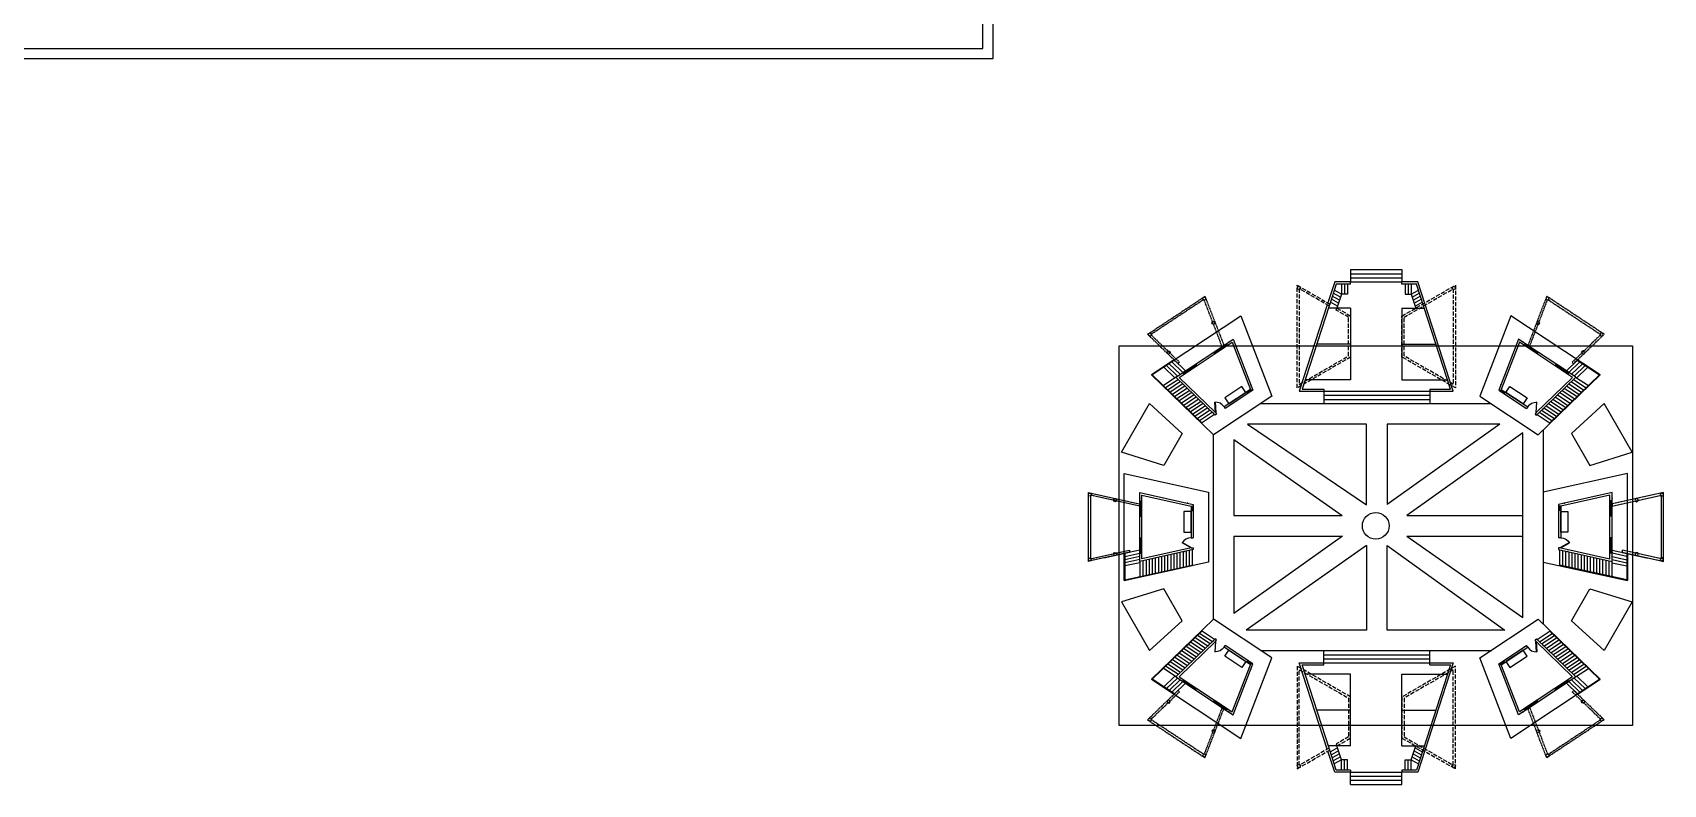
# Model space of a CAD drawing. Header units: millimetres. Extents: x -2023021 to 4454414, y -304659 to 993992.
# Drawn here: x 1565358 to 1724168, y 653310 to 726550 of the extents above; entities that cross this region are included whole.
import ezdxf

# ---------------------------------------------------------------- set-up
doc = ezdxf.new("R2010")
doc.units = ezdxf.units.MM
doc.header["$LTSCALE"] = 10
doc.header["$MEASUREMENT"] = 0
doc.linetypes.add('ACAD_ISO02W100', pattern=[15, 12, -3])
doc.linetypes.add('BANKLINE1', pattern=[5.5, 4, -1.5])
doc.layers.add('High Rise', color=253, linetype='Continuous')
doc.layers.add('XL Transparent', color=253, linetype='Continuous')

# ---------------------------------------------------------------- blocks, each defined once
blk = doc.blocks.new('*U18')
for p, q in [((0, 0), (0, -6)), ((40, 0), (40, -6))]:
    blk.add_line(p, q)
blk.add_lwpolyline([(0, 0), (20, 34.6), (21.5, 33.8), (1.5, -0.9)], close=True)
blk.add_arc((0, 0), 40, 0, 60)
blk = doc.blocks.new('Module')
at = {"ltscale": 100, "transparency": 33554687}
for p, q in [((2220361, 557174), (2220037, 558643)), ((2220664, 557193), (2220344, 558643)), ((2220971, 557193), (2220651, 558643)), ((2220487, 557174), (2219002, 557174)), ((2220553, 556874), (2219068, 556874)), ((2220619, 556574), (2219134, 556574)), ((2220685, 556274), (2219200, 556274)), ((2220751, 555974), (2219267, 555974)), ((2220818, 555674), (2219333, 555674)), ((2220884, 555374), (2219399, 555374)), ((2220950, 555074), (2219465, 555074)), ((2221016, 554774), (2219531, 554774)), ((2221082, 554474), (2219598, 554474)), ((2221149, 554174), (2219664, 554174)), ((2221215, 553874), (2219730, 553874)), ((2221281, 553574), (2219796, 553574)), ((2221347, 553274), (2219862, 553274)), ((2221413, 552974), (2219929, 552974)), ((2221480, 552674), (2219995, 552674)), ((2221546, 552374), (2220061, 552374)), ((2221612, 552074), (2220076, 552074)), ((2221630, 551993), (2221546, 552374))]:
    blk.add_line(p, q, dxfattribs=at)
at = {"ltscale": 10, "transparency": 33554687}
for p, q in [((2222779, 557118), (2221279, 557118)), ((2222779, 557068), (2221279, 557068)), ((2222779, 557193), (2222779, 556993)), ((2224886, 557193), (2224886, 556993)), ((2224886, 557118), (2226386, 557118)), ((2224886, 557068), (2226386, 557068)), ((2226386, 557193), (2226386, 556993)), ((2221791, 552193), (2221791, 551993)), ((2222791, 552193), (2222791, 551993)), ((2225453, 552193), (2225453, 551993)), ((2225874, 552093), (2225453, 552093)), ((2225874, 552193), (2225874, 551993))]:
    blk.add_line(p, q, dxfattribs=at)
at = {"ltscale": 100, "transparency": 33554687}
blk.add_lwpolyline([(2227240, 550493), (2220425, 550493), (2218615, 558693), (2229050, 558693)], close=True, dxfattribs=at)
at = {"ltscale": 10, "transparency": 33554687}
for points in [[(2221586, 557193), (2221255, 558693), (2218615, 558693), (2220076, 552074)], [(2221266, 558643), (2218678, 558643), (2220127, 552074)], [(2220959, 558643), (2221279, 557193), (2221279, 556993)]]:
    blk.add_lwpolyline(points, dxfattribs=at)
at = {"ltscale": 100, "transparency": 33554687}
for points in [[(2221791, 551993), (2221630, 551993), (2220483, 557193), (2221586, 557193), (2226079, 557193), (2227183, 557193), (2226035, 551993)], [(2221791, 552193), (2220731, 556993), (2226934, 556993), (2225874, 552193), (2222791, 552193)], [(2226035, 551993), (2222791, 551993)]]:
    blk.add_lwpolyline(points, dxfattribs=at)
at = {"ltscale": 10, "transparency": 33554687}
blk.add_lwpolyline([(2223333, 552193), (2225333, 552193), (2225333, 552893), (2223333, 552893)], close=True, dxfattribs=at)
at = {"ltscale": 100, "transparency": 33554687}
for centre in [(2220671, 562041), (2226994, 562041), (2221213, 559583), (2226452, 559583)]:
    blk.add_circle(centre, 151, dxfattribs=at)
at = {"transparency": 33554687}
for p in [(2221348, 557193), (2226646, 557193), (2221438, 552865), (2226156, 552543)]:
    blk.add_point(p, dxfattribs=at)
at = {"layer": 'High Rise', "linetype": 'ACAD_ISO02W100', "transparency": 33554687}
blk.add_lwpolyline([(2225874, 557193), (2226934, 561993), (2220731, 561993), (2221570, 558193), (2221365, 558193), (2220483, 562193), (2227183, 562193), (2226079, 557193), (2225874, 557193)], dxfattribs=at)
at = {"transparency": 33554687, "xscale": 25, "yscale": 25, "zscale": 25}
blk.add_blockref('*U18', (2221791, 552191), dxfattribs=at)

msp = doc.modelspace()

# ---------------------------------------------------------------- linework, layer by layer
for p, q in [((1658907, 724014), (1658907, 846974)), ((1657907, 725014), (1657907, 845995)), ((1494837, 725014), (1634215, 725014)), ((1634215, 725014), (1657907, 725014)), ((1494837, 724014), (1634215, 724014)), ((1634215, 724014), (1658907, 724014))]:
    msp.add_line(p, q)
at = {"ltscale": 10, "transparency": 33554687}
for p, q in [((1692811, 702056), (1692811, 701056)), ((1693111, 702056), (1693111, 701056)), ((1693411, 702056), (1693411, 701056)), ((1693711, 703456), (1698711, 703456)), ((1693711, 703456), (1693711, 702256)), ((1693711, 703056), (1698711, 703056)), ((1693711, 702656), (1698711, 702656)), ((1693711, 702056), (1693711, 702256)), ((1693711, 702256), (1698711, 702256)), ((1698711, 703456), (1698711, 702256)), ((1698711, 702056), (1698711, 702256)), ((1699011, 702056), (1699011, 701056)), ((1699311, 702056), (1699311, 701056)), ((1699611, 702056), (1699611, 701056)), ((1692527, 700181), (1691833, 700581)), ((1692622, 700472), (1691928, 700873)), ((1692717, 700764), (1692023, 701164)), ((1692811, 701056), (1692118, 701456)), ((1699611, 701056), (1700305, 701456)), ((1699706, 700764), (1700400, 701164)), ((1699801, 700472), (1700494, 700873)), ((1699896, 700181), (1700589, 700581)), ((1693711, 699710), (1691550, 699710)), ((1692432, 699889), (1691739, 700289)), ((1693711, 699710), (1693711, 696210)), ((1698711, 699710), (1700872, 699710)), ((1698711, 699710), (1698711, 696210)), ((1699990, 699889), (1700684, 700289)), ((1682347, 696049), (1682347, 695974)), ((1693711, 696210), (1690413, 696210)), ((1693711, 696210), (1693711, 692710)), ((1698711, 696210), (1702010, 696210)), ((1698711, 696210), (1698711, 692710)), ((1693711, 692710), (1689276, 692710)), ((1698711, 692710), (1703147, 692710)), ((1691090, 691819), (1691090, 691619)), ((1691090, 691619), (1701436, 691619)), ((1691090, 691619), (1691090, 690419)), ((1691090, 691219), (1701436, 691219)), ((1701436, 691819), (1701436, 691619)), ((1701436, 691619), (1701436, 690419)), ((1684953, 690419), (1707356, 690419)), ((1691090, 690819), (1701436, 690819)), ((1691090, 690419), (1701436, 690419)), ((1683668, 688419), (1695263, 680553)), ((1695263, 688419), (1683668, 688419)), ((1695263, 680553), (1695263, 688419)), ((1708251, 688419), (1697263, 680588)), ((1708251, 688419), (1697263, 688419)), ((1697263, 688419), (1697263, 680588)), ((1712468, 687836), (1712468, 668930)), ((1680347, 669419), (1680347, 687372)), ((1682347, 686903), (1692877, 679497)), ((1682347, 686903), (1682347, 679497)), ((1710468, 687544), (1699178, 679497)), ((1710468, 669569), (1710468, 687544)), ((1682347, 679497), (1692877, 679497)), ((1699178, 679497), (1710468, 679497)), ((1692926, 677497), (1682347, 669956)), ((1682347, 677497), (1692926, 677497)), ((1682347, 677497), (1682347, 669956)), ((1695263, 676595), (1683534, 668346)), ((1695263, 676595), (1695263, 668346)), ((1697263, 676581), (1708730, 668346)), ((1697263, 668346), (1697263, 676581)), ((1699178, 677497), (1710468, 677497)), ((1699197, 677497), (1710468, 669569)), ((1695263, 668346), (1683534, 668346)), ((1708730, 668346), (1697263, 668346)), ((1684953, 666346), (1707471, 666346)), ((1691090, 666346), (1701436, 666346)), ((1691090, 665146), (1691090, 666346)), ((1691090, 665946), (1701436, 665946)), ((1691090, 665546), (1701436, 665546)), ((1701436, 665146), (1701436, 666346)), ((1707471, 666346), (1707471, 666404)), ((1693711, 664056), (1689276, 664056)), ((1691090, 664946), (1691090, 665146)), ((1691090, 665146), (1701436, 665146)), ((1693711, 660556), (1693711, 664056)), ((1698711, 660556), (1698711, 664056)), ((1698711, 664056), (1703147, 664056)), ((1701436, 664946), (1701436, 665146)), ((1693711, 660556), (1690413, 660556)), ((1693711, 657056), (1693711, 660556)), ((1698711, 657056), (1698711, 660556)), ((1698711, 660556), (1702010, 660556)), ((1693711, 657056), (1691550, 657056)), ((1692432, 656877), (1691739, 656476)), ((1692527, 656585), (1691833, 656185)), ((1692622, 656293), (1691928, 655893)), ((1692717, 656002), (1692023, 655601)), ((1698711, 657056), (1700872, 657056)), ((1699706, 656002), (1700400, 655601)), ((1699801, 656293), (1700494, 655893)), ((1699896, 656585), (1700589, 656185)), ((1699990, 656877), (1700684, 656476)), ((1692811, 655710), (1692118, 655310)), ((1692811, 654710), (1692811, 655710)), ((1693111, 654710), (1693111, 655710)), ((1693411, 654710), (1693411, 655710)), ((1693711, 654710), (1693711, 654510)), ((1693711, 654510), (1698711, 654510)), ((1693711, 653310), (1693711, 654510)), ((1698711, 654710), (1698711, 654510)), ((1698711, 653310), (1698711, 654510)), ((1699011, 654710), (1699011, 655710)), ((1699311, 654710), (1699311, 655710)), ((1699611, 654710), (1699611, 655710)), ((1699611, 655710), (1700305, 655310)), ((1693711, 654110), (1698711, 654110)), ((1693711, 653710), (1698711, 653710)), ((1693711, 653310), (1698711, 653310))]:
    msp.add_line(p, q, dxfattribs=at)
for points in [[(1693711, 702256), (1692167, 702256), (1691503, 700212)], [(1693711, 702056), (1692313, 702056), (1691680, 700110)], [(1701436, 691619), (1703711, 691619), (1700255, 702256), (1698711, 702256)], [(1701436, 691819), (1703436, 691819), (1700110, 702056), (1698711, 702056)], [(1693411, 701056), (1692811, 701056), (1692374, 699710)], [(1699011, 701056), (1699611, 701056), (1700049, 699710)], [(1691440, 700018), (1688711, 691619), (1691090, 691619)], [(1691617, 699916), (1688987, 691819), (1691090, 691819)], [(1691440, 656748), (1688711, 665146), (1691090, 665146)], [(1691617, 656850), (1688987, 664946), (1691090, 664946)], [(1701436, 665146), (1703711, 665146), (1700255, 654510), (1698711, 654510)], [(1701436, 664946), (1703436, 664946), (1700110, 654710), (1698711, 654710)], [(1693711, 654510), (1692167, 654510), (1691503, 656553)], [(1693711, 654710), (1692313, 654710), (1691680, 656656)], [(1693411, 655710), (1692811, 655710), (1692374, 657056)], [(1699011, 655710), (1699611, 655710), (1700049, 657056)]]:
    msp.add_lwpolyline(points, dxfattribs=at)
at = {"ltscale": 100, "transparency": 33554687}
for points in [[(1677306, 687508), (1675505, 684389), (1671404, 685686), (1674132, 690410)], [(1715220, 687508), (1717021, 684389), (1721121, 685686), (1718394, 690410)], [(1677306, 669258), (1675505, 672377), (1671404, 671080), (1674132, 666355)], [(1715220, 669258), (1717021, 672377), (1721121, 671080), (1718394, 666355)]]:
    msp.add_lwpolyline(points, close=True, dxfattribs=at)
for centre in [(1688662, 701661), (1703760, 701661), (1688662, 655105), (1703760, 655105)]:
    msp.add_circle(centre, 151, dxfattribs=at)
at = {"ltscale": 10, "transparency": 33554687}
msp.add_circle((1696154, 678497), 1300, dxfattribs=at)
at = {"layer": 'High Rise', "linetype": 'BANKLINE1', "ltscale": 10, "transparency": 33554687}
for points in [[(1691617, 699916), (1688715, 701591), (1688715, 692284), (1693511, 695053), (1693511, 698822), (1692311, 699515), (1692374, 699710), (1693711, 698938), (1693711, 694938), (1688515, 691938), (1688515, 701938), (1691680, 700110)], [(1703908, 691938), (1698711, 694938), (1698711, 698938), (1703908, 701938)], [(1703708, 692284), (1698911, 695053), (1698911, 698822), (1703708, 701591)], [(1691617, 656850), (1688715, 655175), (1688715, 664482), (1693511, 661713), (1693511, 657944), (1692311, 657251), (1692374, 657056), (1693711, 657828), (1693711, 661828), (1688515, 664828), (1688515, 654828), (1691680, 656656)], [(1703908, 664828), (1698711, 661828), (1698711, 657828), (1703908, 654828)], [(1703708, 664482), (1698911, 661713), (1698911, 657944), (1703708, 655175)]]:
    msp.add_lwpolyline(points, close=True, dxfattribs=at)
at = {"layer": 'XL Transparent', "transparency": 33554687}
msp.add_lwpolyline([(1671168, 659049), (1671168, 696049), (1721168, 696049), (1721168, 659049)], close=True, dxfattribs=at)

# ---------------------------------------------------------------- block references
at = {"transparency": 33554687}
for p, rotation in [((132184, -996826), 33.48574540399131), ((2230361, -1545450), 90), ((3260152, 2353591), 213.4857454039914)]:
    msp.add_blockref('Module', p, dxfattribs=dict(at, rotation=rotation))
at = {"transparency": 33554687, "xscale": -1}
for p, rotation in [((3260152, -996826), 326.5142545960086), ((1161975, -1545450), 270), ((132184, 2353591), 146.5142545960086)]:
    msp.add_blockref('Module', p, dxfattribs=dict(at, rotation=rotation))

doc.saveas('drawing.dxf')
